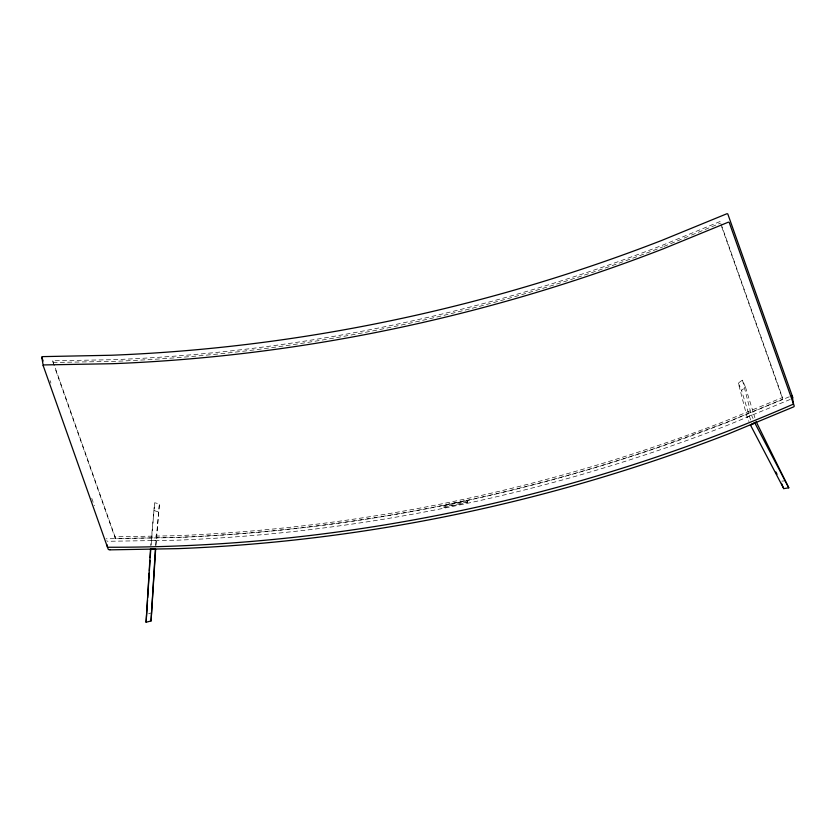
<?xml version="1.0" encoding="UTF-8"?>
<svg xmlns="http://www.w3.org/2000/svg" width="836" height="836" viewBox="0 0 836 836"><rect width="100%" height="100%" fill="white"/><g stroke="black" fill="none" stroke-linecap="round" stroke-linejoin="round"><path stroke-width="0.63" stroke-dasharray="4.18 3.13" d="M155.956 545.427L159.425 503.889L154.639 502.76L150.783 545.49M151.086 545.135L154.639 502.76M155.663 545.406L159.425 503.889M750.592 419.923L741.511 390.443L745.472 387.141L742.441 380.087L738.334 383.066L747.081 417.195L748.962 421.574M747.081 417.195L751.386 414.98L742.441 380.087M720.13 221.488L663.596 244.781A1510.652 1321.246 -19.5 0 1 112.954 359.71L52.71 360.786L54.298 366.168M663.878 246.463L690.348 235.564M691.55 235.073L720.413 223.17M721.008 223.944L782.465 397.518L725.93 420.811A1510.652 1321.246 -19.5 0 1 175.288 535.73L115.044 536.817L54.016 364.475M782.465 397.518L782.747 399.2L726.212 422.493L659.594 446.79A1510.652 1321.246 -19.5 0 1 175.57 537.423L115.326 538.499L54.737 367.401M789.278 396.797L726.578 422.629A1510.652 1321.246 -19.5 0 1 175.926 537.558L106.088 538.802M790.208 399.43L727.508 425.263A1510.652 1321.246 -19.5 0 1 176.866 540.192L107.75 541.289A1.776 0.805 4.1 0 1 106.736 540.631M148.651 613.76L151.64 612.767M467.721 502.54L467.125 500.889L443.341 505.853L443.237 505.257L467.031 500.294L467.617 501.945L467.721 502.54L443.926 507.515L443.237 505.257M467.617 501.945L443.822 506.919L443.926 507.515M781.869 481.128L785.756 480.784M52.992 362.479L113.236 361.392A1510.652 1321.246 -19.5 0 0 662.676 246.933M151.149 540.265L156.008 540.558M154.085 510.566L158.85 512.05M751.386 414.98L753.069 418.596M738.334 383.066L741.511 390.443M721.719 226.869L782.747 399.2M52.71 360.786L53.588 363.252M50.076 380.62L50.944 383.066M91.761 498.34L94.363 505.696M745.472 387.141L754.898 417.718M467.031 500.294L467.125 500.889M115.044 536.817L115.326 538.499"/><path stroke-width="1.25" d="M150.543 548.74L146.091 622.245L151.055 620.939L155.402 549.043L110.185 549.848M147.544 600.248L146.091 622.245M147.7 597.667L149.226 573.172M149.393 570.591L150.041 560.277M150.198 557.696L150.783 548.907M155.642 549.21L151.055 620.939M792.152 398.521L792.277 398.417A1.776 0.857 -23.3 0 0 792.768 397.445L727.853 214.131A1.776 0.857 -23.3 0 0 726.881 213.755L662.018 240.319A1510.652 1321.246 -19.5 0 1 111.376 355.248L42.364 356.627A1.776 0.805 4.1 0 0 41.821 357.317L43.232 365.76L108.147 549.064A1.776 0.805 4.1 0 0 109.161 549.733L109.84 549.837M754.95 422.974L750.456 425.033L783.75 488.621L788.787 487.837L756.026 421.396M750.456 425.033L754.678 422.65M151.744 549.106L178.267 548.625A1510.652 1321.246 -19.5 0 0 728.919 433.706L793.688 406.86A1.776 0.857 -23.3 0 0 794.179 405.888L729.264 222.575A1.776 0.857 -23.3 0 0 728.292 222.198L663.429 248.762A1510.652 1321.246 -19.5 0 1 112.776 363.691L44.695 364.914A1.776 0.805 4.1 0 0 43.232 365.76M150.522 548.928L155.391 549.231M754.751 422.817L788.787 487.837M775.881 471.985L777.052 474.305M781.482 483.354L783.75 488.621M41.821 357.317L43.127 360.995M792.12 395.627L793.531 404.06A1510.652 1321.246 -19.5 0 1 107.499 547.246L107.092 544.832"/></g></svg>
